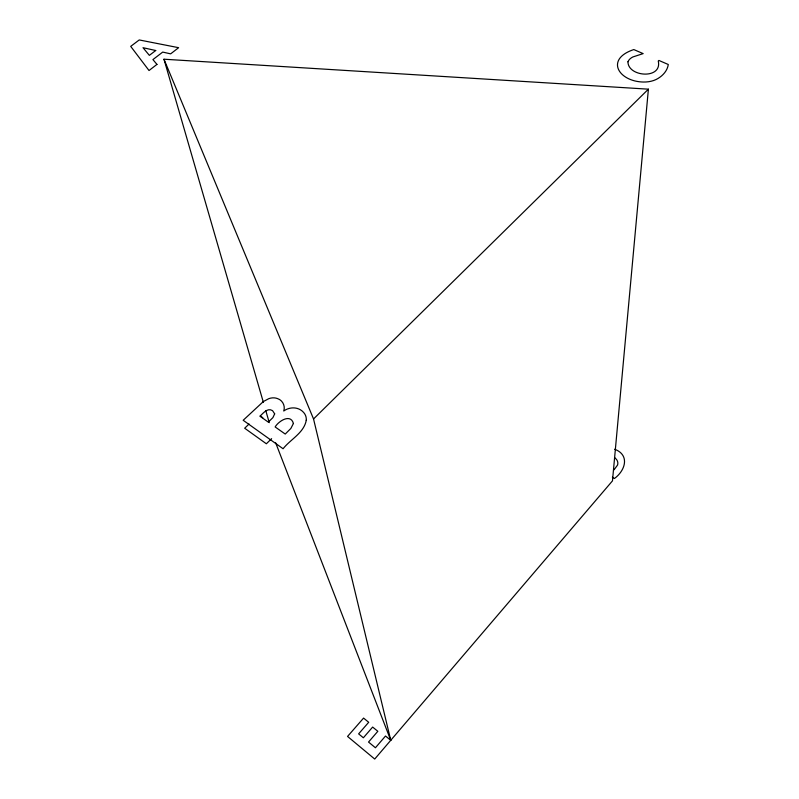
<?xml version="1.0" encoding="UTF-8"?>
<svg xmlns="http://www.w3.org/2000/svg" width="799" height="799" viewBox="0 0 799 799"><rect width="100%" height="100%" fill="white"/><g stroke="black" fill="none" stroke-linecap="round" stroke-linejoin="round"><path stroke-width="1.2" d="M648.398 89.168L612.473 480.868L374.721 759.05L347.555 736.438L363.575 718.091L368.699 722.286L358.631 733.872L363.365 737.787L372.644 727.07L377.827 731.295L368.539 742.061L375.43 747.764L385.508 736.019L390.751 740.293L313.538 418.966L163.975 59.216L648.398 89.168L313.538 418.966M614.061 469.802L617.517 465.118A8.22 6.801 7.5 0 0 616.668 459.685L615.07 457.897M271.61 438.651L266.357 443.775L244.674 428.224L249.058 424.029M614.671 449.248C629.842 454.861 625.637 470.311 614.441 478.491L612.364 477.203M260.324 415.949L262.781 417.687M275.665 442.816L390.771 740.363M163.975 59.216L263.37 402.326M265.797 410.696L269.263 422.651M627.964 61.783C627.874 77.074 662.501 79.58 658.266 61.014L658.865 60.424L668.294 64.499C667.285 71.331 661.991 76.624 655.999 79.56A20.374 13.303 0.1 0 1 643.145 82.027C618.616 81.378 604.793 59.216 633.807 49.568L643.155 53.613L632.888 56.949A13.383 8.709 0 0 0 627.964 61.783M306.257 420.344C303.92 432.988 290.407 439.35 283.086 448.748L243.176 420.274L263.32 401.577L268.724 398.701A10.647 8.579 -16 0 1 277.573 398.611C282.766 400.279 285.513 406.242 283.715 411.026C289.717 406.631 298.546 406.621 303.64 412.464A14.931 12.175 -15.2 0 1 306.247 420.344M274.666 413.852L272.908 417.607L268.314 422.132L259.945 416.219C263.241 413.203 267.505 407.43 272.539 410.636L274.666 413.852M293.413 423.49L290.856 428.454L285.233 434.057L275.146 426.946C278.521 421.133 290.656 413.293 293.413 423.49M156.954 64.409L149.023 70.522L130.706 46.372L139.226 39.95L178.636 47.69L170.646 53.853L162.716 52.085L152.929 59.595L156.954 64.409M155.725 50.507L149.363 55.371L143.021 47.71L155.725 50.507"/></g></svg>
